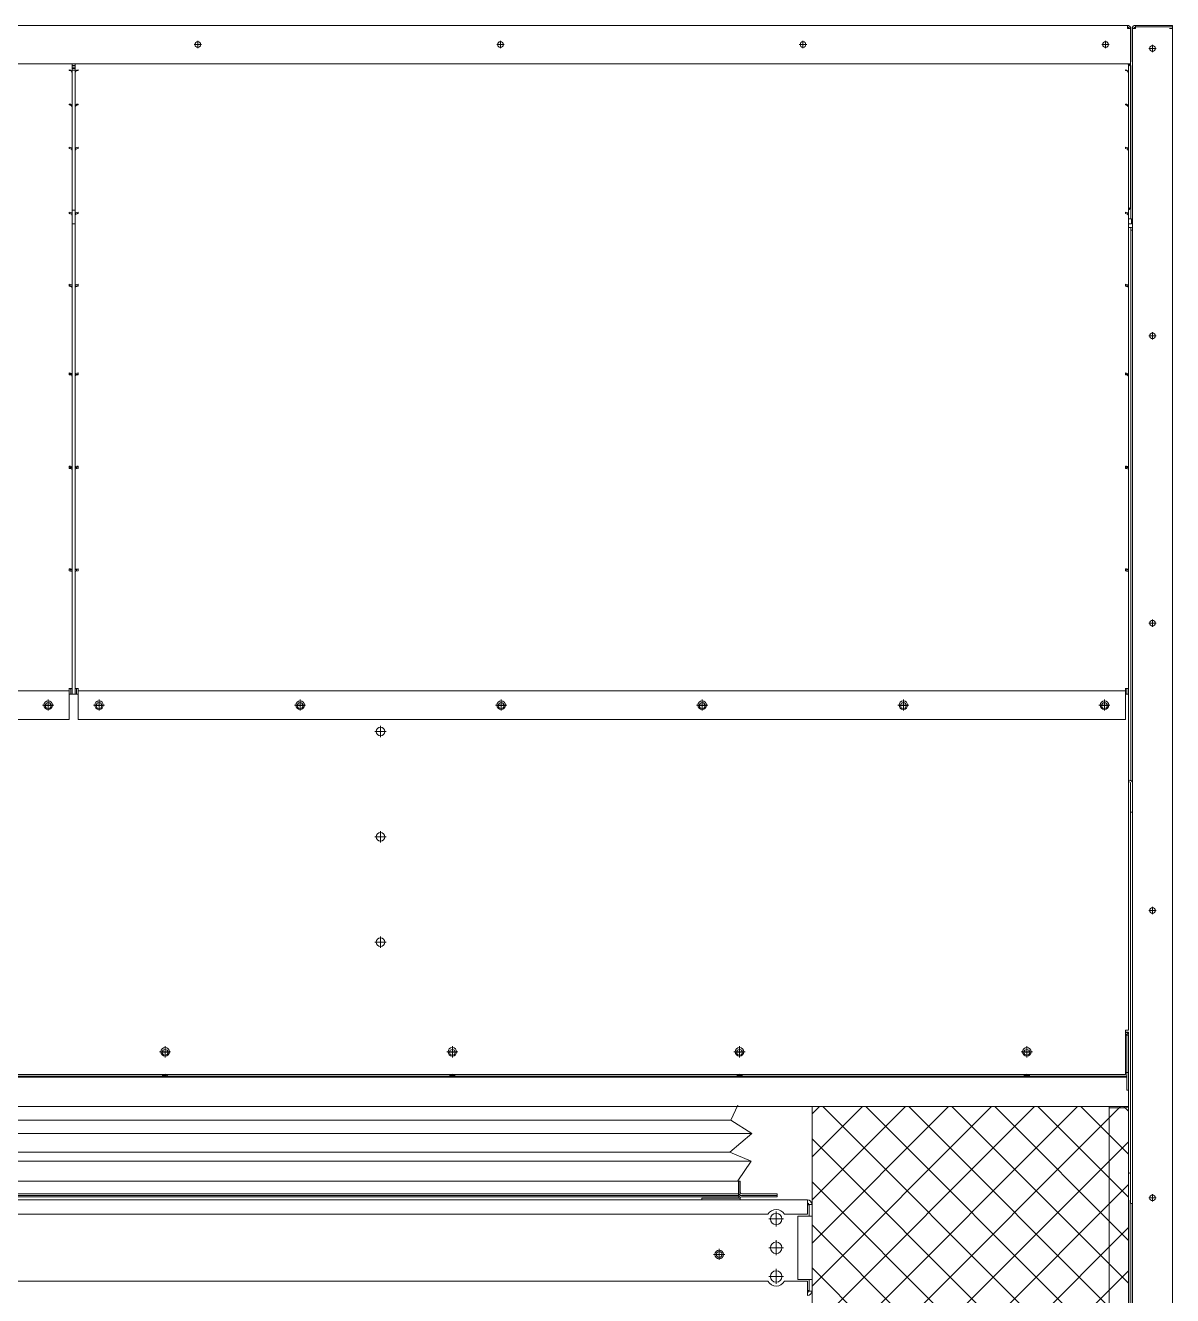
# Model space of a CAD drawing. Header units: millimetres. Extents: x -17070 to 42971, y -291348 to 40590.
# Drawn here: x 34275 to 35473, y 29251 to 30577 of the extents above; entities that cross this region are included whole.
import ezdxf

# ---------------------------------------------------------------- set-up
doc = ezdxf.new("R2010")
doc.units = ezdxf.units.MM

# ---------------------------------------------------------------- blocks, each defined once
blk = doc.blocks.new('3753456')
at = {"color": 0, "lineweight": 5}
for p, q in [((337590.2, 91235.5), (337597.8, 91251)), ((337612.3, 91221.4), (337590.2, 91235.5)), ((337589.4, 91202.2), (337612.3, 91221.4)), ((337611.6, 91192.6), (337589.4, 91202.2)), ((337597.8, 91172), (337611.6, 91192.6))]:
    blk.add_line(p, q, dxfattribs=at)
blk = doc.blocks.new('45735')
at = {"color": 0, "lineweight": 5}
for p, q in [((339300, 91099.7), (338517, 91099.7)), ((338539.1, 91085.6), (339322.1, 91085.6)), ((338516.2, 91066.4), (339299.2, 91066.4)), ((339321.4, 91056.8), (338538.4, 91056.8))]:
    blk.add_line(p, q, dxfattribs=at)
for p in [(926.8, -135.8), (1709.8, -135.8)]:
    blk.add_blockref('3753456', p, dxfattribs=at)
blk = doc.blocks.new('2')
at = {"lineweight": 5}
h = blk.add_hatch(dxfattribs=at)
h.set_pattern_fill('ANSI37', scale=10)
h.set_pattern_definition([(45, (-1255604.115, -405620.585), (-22.4506403, 22.4506403), []), (135, (-1255604.115, -405620.585), (-22.4506403, -22.4506403), [])])
h.paths.add_polyline_path([(35430.2, 27495.5), (35426.4, 29448.7), (35096.3, 29448.7), (35095, 27495.5)])
at = {"color": 7, "lineweight": 20, "ltscale": 0.280701}
for p, q in [((32219.7, 30577.3), (35425.5, 30577.3)), ((35425.5, 30574.2), (35425.5, 30577.3)), ((35425.7, 30577.3), (35425.6, 30577.3)), ((35425.7, 30577.3), (35425.7, 30577.3)), ((35433.7, 30577.3), (35433.7, 30574.2)), ((35472.6, 30577.3), (35433.7, 30577.3)), ((35472.6, 30574.2), (35472.6, 30577.3)), ((35425.5, 30574.2), (35428.6, 30574.2)), ((35426.6, 30575.2), (35426.6, 30574.2)), ((35428.6, 30574.2), (35428.6, 30537.2)), ((35428.6, 30573.9), (35429.1, 30573.9)), ((35429.1, 30573.9), (35429.1, 30539.3)), ((35430.6, 30574.2), (35433.7, 30574.2)), ((35430.6, 27532.4), (35430.6, 30574.2)), ((35430.6, 30574), (35430.6, 30573.9)), ((35430.6, 30573.9), (35430.6, 30573.9)), ((35430.6, 30573.9), (35430.6, 30573.9)), ((35432.7, 30575.3), (35433.7, 30575.3)), ((35472.6, 30575.7), (35433.7, 30575.7)), ((35472.6, 30574.2), (35469.5, 30574.2)), ((35472.6, 27532.4), (35472.6, 30574.2)), ((34450.7, 30557.3), (34458.5, 30557.3)), ((34454.6, 30561.2), (34454.6, 30553.4)), ((34766.7, 30557.3), (34774.5, 30557.3)), ((34770.6, 30561.2), (34770.6, 30553.4)), ((35082.7, 30557.3), (35090.5, 30557.3)), ((35086.6, 30561.2), (35086.6, 30553.4)), ((35398.7, 30557.3), (35406.5, 30557.3)), ((35402.6, 30561.2), (35402.6, 30553.4)), ((35447.7, 30553.3), (35455.5, 30553.3)), ((35451.6, 30557.2), (35451.6, 30549.4)), ((35428.6, 30539.3), (35429.1, 30539.3)), ((32216.6, 30537.3), (35428.6, 30537.3)), ((34320.3, 30530.3), (34320.3, 30530.9)), ((34323.3, 30527.8), (34323.4, 30527.8)), ((34323.4, 30527.8), (34323.4, 30537.3)), ((34326.4, 30535.3), (34323.4, 30535.3)), ((34323.4, 30533.8), (34326.4, 30533.8)), ((34323.4, 30532.2), (34326.4, 30532.2)), ((34323.4, 30530.6), (34326.4, 30530.6)), ((34323.4, 30527.4), (34323.4, 30527.8)), ((34323.4, 30492.3), (34323.4, 30527.4)), ((34326.4, 30537.3), (34326.4, 30527.8)), ((34326.4, 30457.9), (34326.4, 30527.8)), ((34326.4, 30527.8), (34326.4, 30527.8)), ((34326.4, 30527.4), (34326.4, 30492.3)), ((34329.5, 30530.3), (34329.5, 30530.9)), ((35423.3, 30530.3), (35423.3, 30530.9)), ((35426.3, 30527.8), (35426.4, 30527.8)), ((35426.4, 30527.4), (35426.4, 30537.3)), ((35426.4, 30491.6), (35426.4, 30527.4)), ((35428.6, 30537.2), (35428.6, 30388.3)), ((35428.6, 30535.3), (35429.1, 30535.3)), ((35428.6, 30531.9), (35429.1, 30531.9)), ((35429.1, 30535.3), (35429.1, 30532)), ((35429.1, 30531.9), (35429.1, 30455.3)), ((34320.3, 30494.4), (34320.3, 30495.2)), ((34323.3, 30492.3), (34323.4, 30492.3)), ((34323.4, 30491.6), (34323.4, 30492.3)), ((34323.4, 30447.4), (34323.4, 30491.5)), ((34326.5, 30492.3), (34326.4, 30492.3)), ((34326.4, 30491.5), (34326.4, 30447.4)), ((34329.5, 30494.4), (34329.5, 30495.2)), ((35423.3, 30494.4), (35423.3, 30495.2)), ((35426.3, 30492.3), (35426.4, 30492.3)), ((35426.4, 30446.3), (35426.4, 30491.5)), ((34320.3, 30448.8), (34320.3, 30450.2)), ((34323.1, 30447.4), (34323.4, 30447.4)), ((34323.4, 30446.3), (34323.4, 30447.4)), ((34323.4, 30379.9), (34323.4, 30446.3)), ((34326.6, 30447.4), (34326.4, 30447.4)), ((34326.4, 30415.5), (34326.4, 30447.4)), ((34326.4, 30446.3), (34326.4, 30379.9)), ((34329.5, 30448.8), (34329.5, 30450.2)), ((35423.3, 30448.8), (35423.3, 30450.2)), ((35426.1, 30447.4), (35426.4, 30447.4)), ((35426.4, 30378.6), (35426.4, 30446.3)), ((35428.6, 30455.3), (35429.1, 30455.3)), ((35429.1, 30375.3), (35429.1, 30455.3)), ((34320.3, 30382.4), (34320.3, 30380.9)), ((34322.8, 30379.9), (34323.4, 30379.9)), ((34323.4, 30384.6), (34326.4, 30384.6)), ((34323.4, 30378.6), (34323.4, 30379.9)), ((34323.4, 30304.8), (34323.4, 30378.6)), ((34326.9, 30379.9), (34326.4, 30379.9)), ((34326.4, 30351.9), (34326.4, 30379.9)), ((34326.4, 30378.6), (34326.4, 30304.8)), ((34329.5, 30382.4), (34329.5, 30380.9)), ((35423.3, 30382.4), (35423.3, 30380.9)), ((35425.8, 30379.9), (35426.4, 30379.9)), ((35426.4, 30303.3), (35426.4, 30378.6)), ((35428.5, 30387.7), (35428.6, 30387.7)), ((35428.6, 30388.3), (35428.6, 30387.7)), ((34326.4, 30370.3), (34323.4, 30370.3)), ((35429.6, 30375.3), (35426.4, 30375.3)), ((35429.6, 30370.3), (35426.4, 30370.3)), ((35427.8, 30366.4), (35426.4, 30366.4)), ((35429, 30363.5), (35429, 30366.3)), ((35429.6, 30375.3), (35429.6, 30370.3)), ((35429, 29789), (35429, 30363.5)), ((35430.6, 30363.5), (35429, 30363.5)), ((34320.3, 30307.1), (34320.3, 30305)), ((34321.8, 30304.7), (34321.8, 30304.8)), ((34321.8, 30304.8), (34323.4, 30304.8)), ((34323.4, 30303.3), (34323.4, 30304.8)), ((34323.4, 30212.8), (34323.4, 30303.3)), ((34328, 30304.8), (34326.4, 30304.8)), ((34326.4, 30281), (34326.4, 30304.8)), ((34326.4, 30303.3), (34326.4, 30212.8)), ((34328, 30304.7), (34328, 30304.8)), ((34329.5, 30307.1), (34329.5, 30305)), ((35423.3, 30307.1), (35423.3, 30305)), ((35424.8, 30304.7), (35424.8, 30304.8)), ((35424.8, 30304.8), (35426.4, 30304.8)), ((35426.4, 30211.1), (35426.4, 30303.3)), ((35447.7, 30253.3), (35455.5, 30253.3)), ((35451.6, 30257.2), (35451.6, 30249.4)), ((34320.3, 30214.5), (34320.3, 30212.6)), ((34321.8, 30212.4), (34321.8, 30212.8)), ((34321.8, 30212.8), (34323.4, 30212.8)), ((34323.4, 30211.1), (34323.4, 30212.8)), ((34323.4, 30115.7), (34323.4, 30211.1)), ((34328, 30212.8), (34326.4, 30212.8)), ((34326.4, 30194.2), (34326.4, 30212.8)), ((34326.4, 30211.1), (34326.4, 30115.7)), ((34328, 30212.4), (34328, 30212.8)), ((34329.5, 30214.5), (34329.5, 30212.6)), ((35423.3, 30214.5), (35423.3, 30212.6)), ((35424.8, 30212.4), (35424.8, 30212.8)), ((35424.8, 30212.8), (35426.4, 30212.8)), ((35426.4, 30113.9), (35426.4, 30211.1)), ((35430.6, 30190.7), (35430.6, 30190.7)), ((35430.6, 30190.7), (35430.6, 30190.7)), ((35430.6, 30182.6), (35430.6, 30182.5)), ((35430.6, 30182.5), (35430.6, 30182.5)), ((34320.3, 30117.2), (34320.3, 30114.6)), ((34321.8, 30114.5), (34321.8, 30115.7)), ((34321.8, 30115.7), (34323.4, 30115.7)), ((34323.4, 30113.9), (34323.4, 30115.7)), ((34323.4, 30009.3), (34323.4, 30113.9)), ((34328, 30115.7), (34326.4, 30115.7)), ((34326.4, 30102.5), (34326.4, 30115.7)), ((34326.4, 30113.9), (34326.4, 30009.3)), ((34328, 30114.5), (34328, 30115.7)), ((34329.5, 30117.2), (34329.5, 30114.6)), ((35423.3, 30117.2), (35423.3, 30114.6)), ((35424.8, 30114.5), (35424.8, 30115.7)), ((35424.8, 30115.7), (35426.4, 30115.7)), ((35426.4, 30007.3), (35426.4, 30113.9)), ((34320.3, 30010), (34320.3, 30007.8)), ((34321.8, 30007.7), (34321.8, 30009.3)), ((34321.8, 30009.3), (34323.4, 30009.3)), ((34323.4, 30007.3), (34323.4, 30009.3)), ((34323.4, 29884.8), (34323.4, 30007.3)), ((34328, 30009.3), (34326.4, 30009.3)), ((34326.4, 30002.1), (34326.4, 30009.3)), ((34326.4, 30007.3), (34326.4, 29884.8)), ((34328, 30007.7), (34328, 30009.3)), ((34329.5, 30010), (34329.5, 30007.8)), ((35423.3, 30010), (35423.3, 30007.8)), ((35424.8, 30007.7), (35424.8, 30009.3)), ((35424.8, 30009.3), (35426.4, 30009.3)), ((35426.4, 29884.8), (35426.4, 30007.3)), ((35451.6, 29957.2), (35451.6, 29949.4)), ((35447.7, 29953.3), (35455.5, 29953.3)), ((34320.3, 29882.8), (33826.5, 29882.8)), ((34320.3, 29879.7), (34320.3, 29885.3)), ((34320.3, 29879.7), (34320.3, 29852.8)), ((34320.3, 29879.2), (34329.5, 29879.2)), ((34321.8, 29879.2), (34321.8, 29884.8)), ((34321.8, 29879.2), (34323.4, 29879.2)), ((34323.4, 29879.2), (34323.4, 29884.8)), ((34326.4, 29884.8), (34326.4, 29879.2)), ((34328, 29879.2), (34326.4, 29879.2)), ((34328, 29879.2), (34328, 29884.8)), ((34329.5, 29852.8), (34329.5, 29885.3)), ((35423.3, 29882.8), (34329.5, 29882.8)), ((35423.3, 29879.7), (35423.3, 29885.3)), ((35423.3, 29879.7), (35423.3, 29852.8)), ((35426.4, 29879.2), (35423.3, 29879.2)), ((35424.8, 29879.2), (35424.8, 29884.8)), ((35424.8, 29879.2), (35426.4, 29879.2)), ((35426.4, 29879.2), (35426.4, 29884.8)), ((35426.4, 29879.2), (35426.4, 29528.3)), ((34292.5, 29867.8), (34304.2, 29867.8)), ((34294.5, 29867.2), (34302.3, 29867.2)), ((34298.4, 29873.7), (34298.4, 29862)), ((34345.5, 29867.8), (34357.2, 29867.8)), ((34347.5, 29867.2), (34355.3, 29867.2)), ((34351.4, 29873.7), (34351.4, 29862)), ((34555.5, 29867.8), (34567.2, 29867.8)), ((34557.5, 29867.2), (34565.3, 29867.2)), ((34561.4, 29873.7), (34561.4, 29862)), ((34765.5, 29867.8), (34777.2, 29867.8)), ((34767.5, 29867.2), (34775.3, 29867.2)), ((34771.4, 29873.7), (34771.4, 29862)), ((34975.5, 29867.8), (34987.2, 29867.8)), ((34977.5, 29867.2), (34985.3, 29867.2)), ((34981.4, 29873.7), (34981.4, 29862)), ((35185.5, 29867.8), (35197.2, 29867.8)), ((35187.5, 29867.2), (35195.3, 29867.2)), ((35191.4, 29873.7), (35191.4, 29862)), ((35395.5, 29867.8), (35407.2, 29867.8)), ((35397.5, 29867.2), (35405.3, 29867.2)), ((35401.4, 29873.7), (35401.4, 29862)), ((34320.3, 29852.8), (33826.5, 29852.8)), ((35423.3, 29852.8), (34329.5, 29852.8)), ((34639.5, 29840.2), (34651.2, 29840.2)), ((34645.4, 29846.1), (34645.4, 29834.4)), ((35427.1, 29789.5), (35426.4, 29789.5)), ((35427.1, 29787.8), (35426.4, 29787.8)), ((35428.6, 29755.9), (35428.6, 29786.5)), ((35428.6, 29755.9), (35428.6, 29347.5)), ((35430.6, 29755.9), (35428.6, 29755.9)), ((34639.5, 29730.2), (34651.2, 29730.2)), ((34645.4, 29736.1), (34645.4, 29724.4)), ((35447.7, 29653.3), (35455.5, 29653.3)), ((35451.6, 29657.2), (35451.6, 29649.4)), ((34645.4, 29626.1), (34645.4, 29614.4)), ((34639.5, 29620.2), (34651.2, 29620.2)), ((35423.3, 29485.4), (35423.3, 29528.3)), ((35426.4, 29528.3), (35423.3, 29528.3)), ((35426.4, 29526.3), (35423.3, 29526.3)), ((35423.3, 29524.7), (35423.3, 29524.7)), ((35424.4, 29524.2), (35423.3, 29524.2)), ((35426.4, 29523.2), (35423.3, 29523.2)), ((35424.8, 29465.9), (35424.8, 29523.2)), ((35426.4, 29524.7), (35426, 29524.7)), ((35426.4, 29524.2), (35426.2, 29524.2)), ((35426.4, 29526.3), (35426.4, 29524.2)), ((35426.4, 29523.2), (35426.4, 29484.3)), ((34414.5, 29505.8), (34426.2, 29505.8)), ((34416.5, 29505.3), (34424.3, 29505.3)), ((34420.4, 29511.7), (34420.4, 29500)), ((34714.5, 29505.8), (34726.2, 29505.8)), ((34716.5, 29505.3), (34724.3, 29505.3)), ((34720.4, 29511.7), (34720.4, 29500)), ((35014.5, 29505.8), (35026.2, 29505.8)), ((35016.5, 29505.3), (35024.3, 29505.3)), ((35020.4, 29511.7), (35020.4, 29500)), ((35314.5, 29505.8), (35326.2, 29505.8)), ((35316.5, 29505.3), (35324.3, 29505.3)), ((35320.4, 29511.7), (35320.4, 29500)), ((32216, 29480.5), (35424.8, 29480.5)), ((32216, 29479.4), (35424.8, 29479.4)), ((35423.3, 29482.3), (32217.5, 29482.3)), ((35423.3, 29485.4), (35423.3, 29482.3)), ((35423.3, 29484.3), (35426.4, 29484.3)), ((35424.8, 29479.4), (35424.8, 29467)), ((35426.4, 29484.3), (35426.4, 29448.7)), ((35426.4, 29465.9), (35424.8, 29465.9)), ((35426.4, 29448.7), (32214.6, 29448.7)), ((35406.4, 29447.2), (35406.4, 29448.6)), ((35406.4, 29448.6), (35422.9, 29448.6)), ((35406.4, 29447.2), (35422.9, 29447.2)), ((35406.4, 28685.9), (35406.4, 29447.2)), ((35426.4, 29448.7), (35426.4, 28751.3)), ((35019.1, 29370.9), (34236.1, 29370.9)), ((35019.1, 29370.9), (35019.1, 29355.9)), ((35019.5, 29370.9), (35021.1, 29370.9)), ((35019.5, 29370.9), (35019.5, 29359)), ((35021.1, 29370.9), (35021.1, 29359)), ((35426.4, 29379.3), (35427.1, 29379.3)), ((35019.1, 29357.5), (34236.1, 29357.5)), ((35059.5, 29357.5), (35022.6, 29357.5)), ((35059.5, 29357.5), (35059.5, 29354.3)), ((35091.4, 29351.3), (32553.8, 29351.3)), ((34236.1, 29355.9), (35019.5, 29355.9)), ((34236.1, 29354.3), (35019.5, 29354.3)), ((34981.1, 29353.1), (35018.3, 29353.1)), ((34981.1, 29353.1), (34981.1, 29351.3)), ((35021.1, 29353.1), (35018.3, 29353.1)), ((35019.5, 29353.1), (35019.5, 29355.9)), ((35019.5, 29353.1), (35021.1, 29353.1)), ((35021.1, 29353.1), (35021.1, 29351.3)), ((35022.3, 29355.9), (35059.5, 29355.9)), ((35022.3, 29354.3), (35059.5, 29354.3)), ((35059.5, 29355.9), (35022.6, 29355.9)), ((35091.4, 29346.1), (35091.4, 29351.3)), ((35091.4, 29346.1), (35091.4, 29336.3)), ((35091.4, 29346.1), (35092.9, 29346.1)), ((35096.1, 29346.6), (35092.9, 29346.6)), ((35092.9, 29334.3), (35092.9, 29346.6)), ((35096.1, 29346.6), (35096.1, 29256)), ((35430.6, 29347.5), (35428.6, 29347.5)), ((35429, 28969.9), (35429, 29347.5)), ((35447.7, 29353.3), (35455.5, 29353.3)), ((35451.6, 29357.2), (35451.6, 29349.4)), ((34205.3, 29336.3), (35050, 29336.3)), ((35050.8, 29331.3), (35066.4, 29331.3)), ((35058.6, 29339.1), (35058.6, 29323.5)), ((35067.3, 29336.3), (35091.4, 29336.3)), ((35081.1, 29268.3), (35081.1, 29334.3)), ((35081.1, 29334.3), (35090.9, 29334.3)), ((35090.9, 29334.3), (35096.1, 29334.3)), ((35096.1, 29334.3), (35096.1, 29334.3)), ((35058.6, 29309.1), (35058.6, 29293.5)), ((34993.3, 29294.3), (35005, 29294.3)), ((34999.1, 29300.2), (34999.1, 29288.5)), ((35050.8, 29301.3), (35066.4, 29301.3)), ((35058.6, 29279.1), (35058.6, 29263.5)), ((35050, 29266.3), (34205.3, 29266.3)), ((35050.8, 29271.3), (35066.4, 29271.3)), ((35091.4, 29266.3), (35067.3, 29266.3)), ((35090.9, 29268.3), (35081.1, 29268.3)), ((35090.9, 29268.3), (35096.1, 29268.3)), ((35091.4, 29266.3), (35091.4, 29251.3)), ((35096.1, 29268.3), (35092.9, 29268.3)), ((35092.9, 29256), (35092.9, 29268.3)), ((35091.4, 29256.5), (35092.9, 29256.5)), ((35096.1, 29256), (35092.9, 29256))]:
    blk.add_line(p, q, dxfattribs=at)
at = {"color": 0, "lineweight": 20}
blk.add_lwpolyline([(35096.3, 29448.7), (35426.4, 29448.7), (35430.2, 27495.5), (35095, 27495.5)], close=True, dxfattribs=at)
at = {"color": 7, "lineweight": 20, "ltscale": 0.280701}
for centre, radius in [((34454.6, 30557.3), 3), ((34770.6, 30557.3), 3), ((35086.6, 30557.3), 3), ((35402.6, 30557.3), 3), ((35451.6, 30553.3), 3), ((35451.6, 30253.3), 3), ((35451.6, 29953.3), 3), ((34298.4, 29867.8), 4.5), ((34298.4, 29867.2), 3), ((34351.4, 29867.8), 4.5), ((34351.4, 29867.2), 3), ((34561.4, 29867.8), 4.5), ((34561.4, 29867.2), 3), ((34771.4, 29867.8), 4.5), ((34771.4, 29867.2), 3), ((34981.4, 29867.8), 4.5), ((34981.4, 29867.2), 3), ((35191.4, 29867.8), 4.5), ((35191.4, 29867.2), 3), ((35401.4, 29867.8), 4.5), ((35401.4, 29867.2), 3), ((34645.4, 29840.2), 4.5), ((34645.4, 29730.2), 4.5), ((35451.6, 29653.3), 3), ((34645.4, 29620.2), 4.5), ((34420.4, 29505.8), 4.5), ((34420.4, 29505.3), 3), ((34720.4, 29505.8), 4.5), ((34720.4, 29505.3), 3), ((35020.4, 29505.8), 4.5), ((35020.4, 29505.3), 3), ((35320.4, 29505.8), 4.5), ((35320.4, 29505.3), 3), ((35451.6, 29353.3), 3), ((35058.6, 29331.3), 6), ((35058.6, 29301.3), 6), ((34999.1, 29294.3), 4.5), ((34999.1, 29294.3), 3), ((35058.6, 29271.3), 6)]:
    blk.add_circle(centre, radius, dxfattribs=at)
for centre, radius, start, end in [((35425.5, 30574.2), 3.1, 0, 90), ((35425.7, 30573.9), 3.4, 0, 90), ((35433.7, 30574.2), 3.1, 90, 180), ((35425.5, 30574.2), 1.5, 0, 90), ((35425.7, 30573.9), 1.4, 24.2172, 49.9948), ((35433.7, 30574.2), 1.5, 90, 180), ((35425.7, 30540.7), 3.4, 328.5655, 335.6846), ((35425.5, 30538.9), 3.1, 285.8311, 328.9444), ((35425.7, 30531.9), 3.4, 0, 31.4604), ((35425.5, 30387.7), 3.1, 285.8248, 0), ((34329.5, 30342.5), 3.1, 179.1767, 180), ((34329.5, 30119.7), 3.1, 179.2796, 180), ((35423.3, 29523.2), 3.1, 0, 90), ((35423.3, 29523.2), 1.5, 0, 90), ((35022.6, 29359), 3.1, 180, 270), ((35022.6, 29359), 1.5, 180, 270), ((35022.3, 29353.1), 2.8, 90, 180), ((35017.6, 29352), 3.97, 48.5624, 60.7225), ((35022.3, 29353.1), 1.2, 90, 180), ((35090.9, 29346.1), 5.2, 5.5181, 84.4823), ((35090.9, 29346.1), 2, 0, 75.5225), ((35058.6, 29331.3), 10, 29.9997, 150.0003), ((35058.6, 29271.3), 10, 210.0003, 329.9997), ((35090.9, 29256.5), 2, 284.4775, 0), ((35090.9, 29256.5), 5.2, 275.5177, 354.4827)]:
    blk.add_arc(centre, radius, start, end, dxfattribs=at)
at = {"color": 7, "lineweight": 20, "ltscale": 0.280701, "extrusion": (0, 0, -1)}
for centre, major_axis, ratio, start_param, end_param in [((34320.3, 30527.8), (-3.1, 0), 0.995898, 1.570796, 3.141593), ((34320.3, 30527.4), (-3.1, 0), 0.945441, 1.570796, 3.141593), ((34329.5, 30527.8), (3.1, 0), 0.995898, 3.141593, 4.712389), ((34329.5, 30527.4), (3.1, 0), 0.945441, 3.141593, 4.712389), ((35423.3, 30527.8), (-3.1, 0), 0.995898, 1.570796, 3.141593), ((35423.3, 30527.4), (-3.1, 0), 0.945441, 1.570796, 3.141593), ((35425.5, 30537.2), (3.1, 0), 0.857341, 6.283185, 7.577786), ((34320.3, 30492.3), (-3.1, 0), 0.945441, 1.570796, 3.141593), ((34320.3, 30491.5), (-3.1, 0), 0.911987, 1.570796, 3.141593), ((34329.5, 30492.3), (3.1, 0), 0.945441, 3.141593, 4.712389), ((34329.5, 30491.5), (3.1, 0), 0.911987, 3.141593, 4.712389), ((35423.3, 30492.3), (-3.1, 0), 0.945441, 1.570796, 3.141593), ((35423.3, 30491.5), (-3.1, 0), 0.911987, 1.570796, 3.141593), ((34320.3, 30447.4), (-3.1, 0), 0.911987, 1.570796, 3.141593), ((34320.3, 30446.3), (-3.1, 0), 0.787572, 1.570796, 3.141593), ((34329.5, 30447.4), (3.1, 0), 0.911987, 3.141593, 4.712389), ((34329.5, 30446.3), (3.1, 0), 0.787572, 3.141593, 4.712389), ((35423.3, 30447.4), (-3.1, 0), 0.911987, 1.570796, 3.141593), ((35423.3, 30446.3), (-3.1, 0), 0.787572, 1.570796, 3.141593), ((34320.3, 30379.9), (-3.1, 0), 0.787572, 1.570796, 3.141593), ((34320.3, 30379.9), (-1.5, 0), 0.787572, 1.570796, 2.385648), ((34320.3, 30378.6), (-3.1, 0), 0.728422, 1.570796, 3.141593), ((34329.5, 30379.9), (3.1, 0), 0.787572, 3.141593, 4.712389), ((34329.5, 30378.6), (3.1, 0), 0.728422, 3.141593, 4.712389), ((34329.5, 30379.9), (1.5, 0), 0.787572, 3.897536, 4.712389), ((35423.3, 30379.9), (-3.1, 0), 0.787572, 1.570796, 3.141593), ((35423.3, 30379.9), (-1.5, 0), 0.787572, 1.570796, 2.385648), ((35423.3, 30378.6), (-3.1, 0), 0.728422, 1.570796, 3.141593), ((35425.5, 30388.3), (3.1, 0), 0.857341, 6.283185, 7.577786), ((35427.8, 30366.3), (1.2, 0), 0.087156, 4.712389, 6.283185), ((35427.8, 30366.3), (2.8, 0), 0.087156, 5.41061, 6.283185), ((34329.5, 30342.4), (3.1, 0), 0.99655, 3.141593, 3.150933), ((34329.5, 30342.3), (3.1, 0), 0.977239, 3.141593, 3.155902), ((34329.5, 30337.3), (3.1, 0), 0.968276, 3.141593, 3.146662), ((34329.5, 30322.4), (3.1, 0), 0.944147, 3.141593, 3.146652), ((34329.5, 30315.2), (3.1, 0), 0.977239, 3.141593, 3.15435), ((34329.5, 30314.5), (3.1, 0), 0.850543, 3.141593, 3.154108), ((34320.3, 30304.8), (-3.1, 0), 0.728422, 1.570796, 3.141593), ((34320.3, 30304.8), (-1.5, 0), 0.728422, 1.570796, 3.141593), ((34320.3, 30303.3), (-3.1, 0), 0.543645, 1.570796, 3.141593), ((34329.5, 30304.8), (3.1, 0), 0.728422, 3.141593, 4.712389), ((34329.5, 30303.3), (3.1, 0), 0.543645, 3.141593, 4.712389), ((34329.5, 30302.6), (3.1, 0), 0.875044, 3.141593, 3.146612), ((34329.5, 30304.8), (1.5, 0), 0.728422, 3.141593, 4.712389), ((35423.3, 30304.8), (-3.1, 0), 0.728422, 1.570796, 3.141593), ((35423.3, 30304.8), (-1.5, 0), 0.728422, 1.570796, 3.141593), ((35423.3, 30303.3), (-3.1, 0), 0.543645, 1.570796, 3.141593), ((34329.5, 30247.4), (3.1, 0), 0.850543, 3.141593, 3.153017), ((34329.5, 30246.2), (3.1, 0), 0.719619, 3.141593, 3.152646), ((34320.3, 30212.8), (-3.1, 0), 0.543645, 1.570796, 3.141593), ((34320.3, 30212.8), (-1.5, 0), 0.543645, 1.570796, 3.141593), ((34320.3, 30211.1), (-3.1, 0), 0.465261, 1.570796, 3.141593), ((34329.5, 30212.8), (3.1, 0), 0.543645, 3.141593, 4.712389), ((34329.5, 30211.1), (3.1, 0), 0.465261, 3.141593, 4.712389), ((34329.5, 30212.8), (1.5, 0), 0.543645, 3.141593, 4.712389), ((35423.3, 30212.8), (-3.1, 0), 0.543645, 1.570796, 3.141593), ((35423.3, 30212.8), (-1.5, 0), 0.543645, 1.570796, 3.141593), ((35423.3, 30211.1), (-3.1, 0), 0.465261, 1.570796, 3.141593), ((34329.5, 30157.6), (3.1, 0), 0.719619, 3.141593, 3.146477), ((34329.5, 30156), (3.1, 0), 0.446847, 3.141593, 3.150121), ((34320.3, 30115.7), (-3.1, 0), 0.465261, 1.570796, 3.141593), ((34320.3, 30115.7), (-1.5, 0), 0.465261, 1.570796, 3.141593), ((34320.3, 30113.9), (-3.1, 0), 0.240313, 1.570796, 3.141593), ((34329.5, 30119.5), (-3.1, 0), 0.992634, 6.283185, 6.292467), ((34329.5, 30119.3), (-3.1, 0), 0.946894, 0, 0.012463), ((34329.5, 30115.7), (3.1, 0), 0.465261, 3.141593, 4.712389), ((34329.5, 30113.9), (3.1, 0), 0.240313, 3.141593, 4.712389), ((34329.5, 30115.7), (1.5, 0), 0.465261, 3.141593, 4.712389), ((35423.3, 30115.7), (-3.1, 0), 0.465261, 1.570796, 3.141593), ((35423.3, 30115.7), (-1.5, 0), 0.465261, 1.570796, 3.141593), ((35423.3, 30113.9), (-3.1, 0), 0.240313, 1.570796, 3.141593), ((34329.5, 30108.4), (-3.1, 0), 0.929338, 6.283185, 6.289352), ((34329.5, 30096), (-3.1, 0), 0.946894, 0, 0.011421), ((34329.5, 30095.1), (-3.1, 0), 0.817118, 0, 0.011141), ((34329.5, 30053.3), (-3.1, 0), 0.817118, 0, 0.010381), ((34329.5, 30051.9), (-3.1, 0), 0.588362, 0, 0.009503), ((34329.5, 30041.9), (3.1, 0), 0.446847, 3.141593, 3.149773), ((34329.5, 30040), (3.1, 0), 0.246895, 3.141593, 3.146321), ((34329.5, 30032), (-3.1, 0), 0.737277, 6.283185, 6.288433), ((34320.3, 30009.3), (-3.1, 0), 0.240313, 1.570796, 3.141593), ((34320.3, 30009.3), (-1.5, 0), 0.240313, 1.570796, 3.141593), ((34320.3, 30007.3), (-3.1, 0), 0.151261, 1.570796, 3.141593), ((34329.5, 30009.3), (3.1, 0), 0.240313, 3.141593, 4.712389), ((34329.5, 30007.3), (3.1, 0), 0.151261, 3.141593, 4.712389), ((34329.5, 30009.3), (1.5, 0), 0.240313, 3.141593, 4.712389), ((35423.3, 30009.3), (-3.1, 0), 0.240313, 1.570796, 3.141593), ((35423.3, 30009.3), (-1.5, 0), 0.240313, 1.570796, 3.141593), ((35423.3, 30007.3), (-3.1, 0), 0.151261, 1.570796, 3.141593), ((34329.5, 29993.3), (-3.1, 0), 0.588362, 0, 0.008978), ((34329.5, 29991.5), (-3.1, 0), 0.335364, 0, 0.006292), ((34329.5, 29937.2), (3.1, 0), 0.246895, 3.141593, 3.146203), ((34329.5, 29923.2), (-3.1, 0), 0.335364, 0, 0.010216), ((34320.3, 29884.8), (-3.1, 0), 0.151261, 1.570796, 3.141593), ((34320.3, 29884.8), (-1.5, 0), 0.151261, 1.570796, 3.141593), ((34329.5, 29884.8), (3.1, 0), 0.151261, 3.141593, 4.712389), ((34329.5, 29884.8), (1.5, 0), 0.151261, 3.141593, 4.712389), ((35423.3, 29884.8), (-3.1, 0), 0.151261, 1.570796, 3.141593), ((35423.3, 29884.8), (-1.5, 0), 0.151261, 1.570796, 3.141593), ((35427.1, 29786.5), (3.5, 0), 0.838671, 4.712389, 6.283185), ((35427.1, 29786.5), (1.5, 0), 0.838671, 4.712389, 6.283185), ((35423.3, 29523.2), (-1.5, 0), 0.681998, 1.570796, 3.141593), ((34420.4, 29480.3), (3, 0), 0.681998, 3.252347, 4.712389), ((34420.4, 29479.1), (3, 0), 0.681998, 3.892713, 4.712389), ((34420.4, 29477.6), (4.5, 0), 0.681998, 4.340329, 5.084449), ((34420.4, 29480.3), (-3, 0), 0.681998, 1.570796, 3.030838), ((34420.4, 29479.1), (-3, 0), 0.681998, 1.570796, 2.390473), ((34720.4, 29480.3), (3, 0), 0.681998, 3.252347, 4.712389), ((34720.4, 29479.1), (3, 0), 0.681998, 3.892713, 4.712389), ((34720.4, 29477.6), (4.5, 0), 0.681998, 4.340329, 5.084449), ((34720.4, 29480.3), (-3, 0), 0.681998, 1.570796, 3.030838), ((34720.4, 29479.1), (-3, 0), 0.681998, 1.570796, 2.390473), ((35020.4, 29480.3), (3, 0), 0.681998, 3.252347, 4.712389), ((35020.4, 29479.1), (3, 0), 0.681998, 3.892713, 4.712389), ((35020.4, 29477.6), (4.5, 0), 0.681998, 4.340329, 5.084449), ((35020.4, 29480.3), (-3, 0), 0.681998, 1.570796, 3.030838), ((35020.4, 29479.1), (-3, 0), 0.681998, 1.570796, 2.390473), ((35320.4, 29480.3), (3, 0), 0.681998, 3.252347, 4.712389), ((35320.4, 29479.1), (3, 0), 0.681998, 3.892713, 4.712389), ((35320.4, 29477.6), (4.5, 0), 0.681998, 4.340329, 5.084449), ((35320.4, 29480.3), (-3, 0), 0.681998, 1.570796, 3.030838), ((35320.4, 29479.1), (-3, 0), 0.681998, 1.570796, 2.390473), ((35422.9, 29449.6), (1.5, 0), 0.681998, 1.127886, 1.570796), ((35422.9, 29449.6), (3.5, 0), 0.681998, 0.397451, 1.570796), ((35427.1, 29378.1), (1.5, 0), 0.838671, 4.712389, 6.283185), ((35090.9, 29345.2), (-2, 0), 0.600899, 1.823477, 2.303446)]:
    blk.add_ellipse(centre, major_axis=major_axis, ratio=ratio, start_param=start_param, end_param=end_param, dxfattribs=at)
at = {"color": 0, "lineweight": 20}
blk.add_blockref('45735', (-304288.9, -61665.2), dxfattribs=at)

msp = doc.modelspace()

# ---------------------------------------------------------------- block references
msp.add_blockref('2', (0, 0))

doc.saveas('drawing.dxf')
